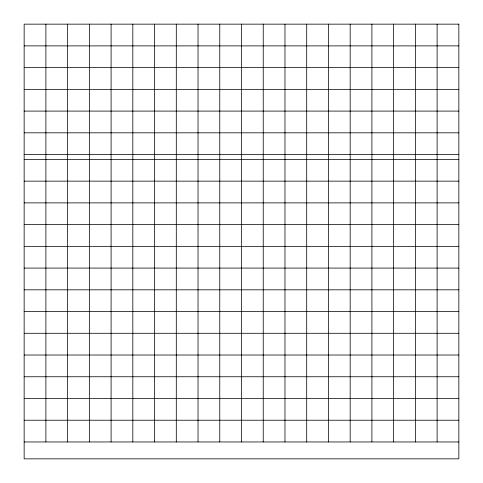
<?xml version="1.0" encoding="UTF-8"?>
<svg xmlns="http://www.w3.org/2000/svg" width="483" height="483" viewBox="0 0 483 483"><rect width="100%" height="100%" fill="white"/><g stroke="black" fill="none" stroke-linecap="round" stroke-linejoin="round"><path stroke-width="0.72" d="M24.15 45.885L458.85 45.885M24.15 67.62L458.85 67.62M24.15 89.355L458.85 89.355M24.15 111.09L458.85 111.09M24.15 132.825L458.85 132.825M24.15 154.56L458.85 154.56M24.15 159.408L458.85 159.408M24.15 181.143L458.85 181.143M24.15 202.878L458.85 202.878M24.15 224.613L458.85 224.613M24.15 246.348L458.85 246.348M24.15 268.083L458.85 268.083M24.15 289.818L458.85 289.818M24.15 311.553L458.85 311.553M24.15 333.288L458.85 333.288M24.15 355.023L458.85 355.023M24.15 376.758L458.85 376.758M24.15 398.493L458.85 398.493M24.15 420.228L458.85 420.228M24.15 441.963L458.85 441.963M437.115 24.15L437.115 441.963M415.38 24.15L415.38 441.963M393.645 24.15L393.645 441.963M371.91 24.15L371.91 441.963M350.175 24.15L350.175 441.963M328.44 24.15L328.44 441.963M306.705 24.15L306.705 441.963M284.97 24.15L284.97 441.963M263.235 24.15L263.235 441.963M241.5 24.15L241.5 441.963M219.765 24.15L219.765 441.963M198.03 24.15L198.03 441.963M176.295 24.15L176.295 441.963M154.56 24.15L154.56 441.963M132.825 24.15L132.825 441.963M111.09 24.15L111.09 441.963M89.355 24.15L89.355 441.963M67.62 24.15L67.62 441.963M45.885 24.15L45.885 441.963M458.85 24.15L24.15 24.15L24.15 458.85L458.85 458.85L458.85 24.15"/></g></svg>
